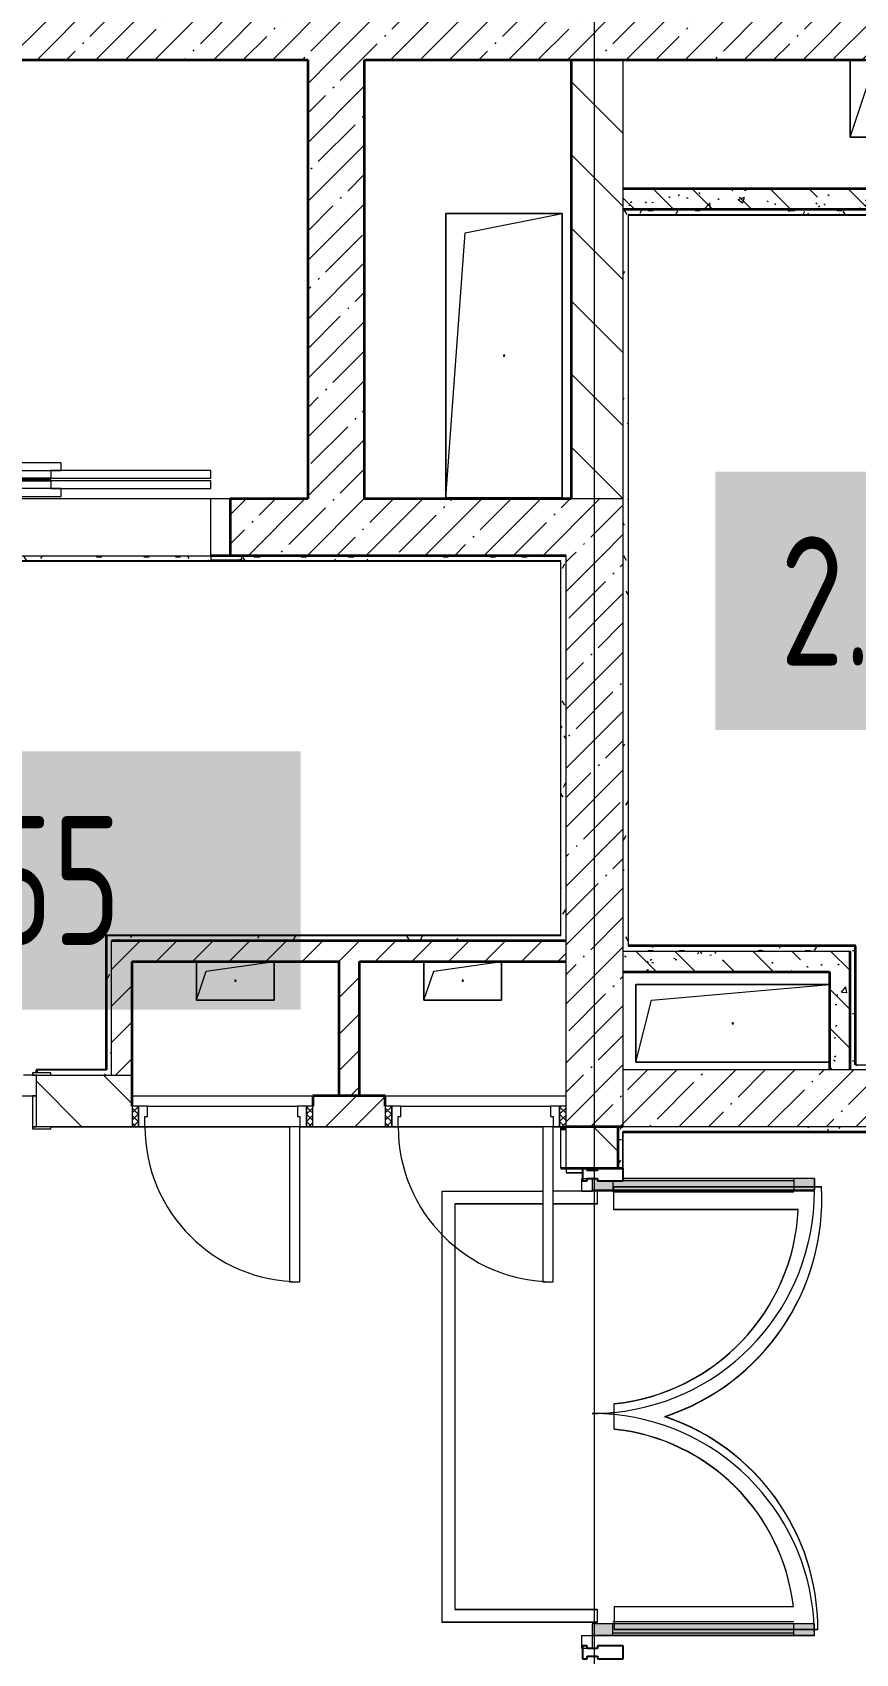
# Model space of a CAD drawing. Header units: millimetres. Extents: x 3914 to 443608, y -156176 to 78197.
# Drawn here: x 271399 to 274585, y -134617 to -128342 of the extents above; entities that cross this region are included whole.
import ezdxf

# ---------------------------------------------------------------- set-up
doc = ezdxf.new("R2010")
doc.units = ezdxf.units.MM
doc.linetypes.add('200_ШТРИХ__ш1_п0_6_', pattern=[160, 100, -60])
doc.linetypes.add('Осевая', pattern=[6350, 1270, -952.5, 3175, -952.5])
doc.layers.add('A-AREA-PATT-2', color=7, linetype='Continuous', lineweight=5, true_color=0xcde0ef, transparency=1)
for name, color, linetype, lineweight in [('A-DETL-GENF', 7, 'Continuous', 9), ('A-DOOR-1', 7, 'Continuous', 5), ('A-DOOR-2', 7, '200_ШТРИХ__ш1_п0_6_', 5), ('A-DOOR-FRAM-2', 7, 'Continuous', 5), ('A-FLOR', 7, 'Continuous', 9), ('A-FLOR-PATT-1', 7, 'Continuous', 5), ('A-GENM', 7, 'Continuous', 9), ('A-GLAZ-CWMG', 7, 'Continuous', 9), ('A-GLAZ-CWMG-1', 7, 'Continuous', 25), ('A-WALL', 7, 'Continuous', 5), ('A-WALL-1', 7, 'Continuous', 35), ('I-WALL', 7, 'Continuous', 5), ('Оси', 7, 'Continuous', 9), ('Оси-2', 7, 'Осевая', 9)]:
    doc.layers.add(name, color=color, linetype=linetype, lineweight=lineweight)
for name, color, linetype, lineweight, true_color in [('A-DOOR-4', 7, 'Continuous', 5, 0xd7dbdf), ('A-DOOR-FRAM-1', 7, 'Continuous', 5, 0xc0c0c0), ('A-WALL-FNSH-1', 9, 'Continuous', 5, 0x808080)]:
    doc.layers.add(name, color=color, linetype=linetype, lineweight=lineweight, true_color=true_color)
doc.styles.add('СПДС', font='ГОСТ тип А.ttf', dxfattribs={"width": 0.9})
pattern_1 = [(45, (174964.42, -145977.62), (-114.04925, 114.04925), []), (45, (175078.47, -145977.62), (-114.04925, 114.04925), [201.612, -40.322, 6.706, -33.617])]
pattern_2 = [(135, (174964.42, -145977.62), (-141.42136, -141.42136), [])]
pattern_3 = [(135, (174964.42, -145977.62), (-150.8683, -150.8683), [213.36, -35.56, 7.112, -35.56]), (135, (174964.42, -145826.85), (-150.8683, -150.8683), []), (50, (174964.42, -145977.62), (255.05767, -22.3145), [26.67, -293.37]), (355, (174964.42, -145977.62), (-49.3404, 267.47914), [21.336, -234.696]), (100.451, (174985.68, -145979.48), (205.71947, 245.16356), [22.666, -249.326]), (46.184, (174964.42, -145906.5), (379.511, -58.86), [40.005, -440.055]), (96.636, (174996.05, -145911.4), (332.3634, 346.3991), [33.999, -373.989]), (351.184, (174964.42, -145906.5), (332.3669, 346.3953), [32.004, -352.044]), (21, (174999.98, -145924.28), (212.26017, -143.17112), [26.67, -293.37]), (326, (174999.98, -145924.28), (86.52236, 257.8632), [21.336, -234.696]), (71.451, (175017.67, -145936.2), (298.78395, 114.6901), [22.666, -249.326]), (37.5, (174964.42, -145977.62), (4.32385, 118.37751), [6.706, -225.146, 6.706, -231.546, -235.585]), (37.5, (174964.42, -145977.62), (4.32385, 118.37751), [-470.103, 6.706, -228.879]), (7.5, (174964.42, -145977.62), (93.54758, 140.2533), [6.706, -129.134, 6.706, -219.812, -89.789]), (7.5, (174964.42, -145977.62), (93.54758, 140.2533), [-362.356, 6.706, -83.083]), (327.5, (174885.12, -145977.62), (189.82734, -8.02019), [6.706, -82.194, 6.706, -270.662, -368.046]), (327.5, (174885.12, -145977.62), (189.82734, -8.02019), [-366.268, 6.706, -361.34]), (317.5, (174849.56, -145977.62), (207.38114, 35.59764), [6.706, -108.864, 6.706, -177.495, -261.366]), (317.5, (174849.56, -145977.62), (207.38114, 35.59764), [-299.771, 6.706, -254.66])]
pattern_4 = [(45, (174964.42, -145977.62), (-70.71068, 70.71068), [])]
pattern_5 = [(0, (174964.42, -145977.62), (243.84, 60.96), [20.117, -162.763, 20.117, -162.763, -975.36]), (0, (174964.42, -145977.62), (243.84, 60.96), [-365.76, 20.117, -345.643, 20.117, -162.763, -426.72]), (0, (174964.42, -145977.62), (243.84, 60.96), [-914.4, 20.117, -101.803, 20.117, -284.683]), (120, (175055.86, -145947.14), (-174.71291, 180.691634), [20.117, -162.763, 20.117, -162.763, -975.36]), (120, (175055.86, -145947.14), (-174.71291, 180.691634), [-365.76, 20.117, -345.643, 20.117, -162.763, -426.72]), (120, (175055.86, -145947.14), (-174.71291, 180.691634), [-914.4, 20.117, -101.803, 20.117, -284.683]), (240, (175086.34, -145825.22), (-69.12709, -241.651634), [20.117, -162.763, 20.117, -162.763, -975.36]), (240, (175086.34, -145825.22), (-69.12709, -241.651634), [-365.76, 20.117, -345.643, 20.117, -162.763, -426.72]), (240, (175086.34, -145825.22), (-69.12709, -241.651634), [-914.4, 20.117, -101.803, 20.117, -284.683])]

# ---------------------------------------------------------------- blocks, each defined once
blk = doc.blocks.new('GM_Отверстие прямоугольное _в плите_ - Отверстие-21604515-Объем проектирования 2 этажа')
at = {"layer": 'A-GENM'}
for p, q in [((-225, -550), (-225, 550)), ((-225, 550), (225, 550)), ((225, 550), (-225, 550)), ((-225, 550), (-225, -550)), ((-150, 475), (225, 550)), ((225, 550), (225, -550)), ((225, -550), (225, 550)), ((-225, -550), (-150, 475)), ((225, -550), (-225, -550)), ((-225, -550), (225, -550))]:
    blk.add_line(p, q, dxfattribs=at)
for start, end in [(360, 180), (180, 360)]:
    blk.add_arc((0, 0), 2.5, start, end, dxfattribs=at)
blk = doc.blocks.new('GM_Отверстие прямоугольное _в плите_ - Отверстие-21606279-Объем проектирования 2 этажа')
at = {"layer": 'A-GENM'}
for p, q in [((-375, -150), (-375, 150)), ((-375, 150), (375, 150)), ((375, 150), (-375, 150)), ((-375, 150), (-375, -150)), ((-315, 90), (375, 150)), ((-375, -150), (-315, 90)), ((375, -150), (-375, -150)), ((-375, -150), (375, -150))]:
    blk.add_line(p, q, dxfattribs=at)
for start, end in [(360, 180), (180, 360)]:
    blk.add_arc((0, 0), 2.5, start, end, dxfattribs=at)
blk = doc.blocks.new('GM_Отверстие прямоугольное _в плите_ - Отверстие-21610241-Объем проектирования 2 этажа')
at = {"layer": 'A-GENM'}
for p, q in [((-250, -150), (-250, 150)), ((-250, 150), (-250, -150)), ((-175, 75), (250, 150)), ((250, 150), (250, -150)), ((250, -150), (250, 150)), ((-250, -150), (-175, 75)), ((250, -150), (-250, -150)), ((-250, -150), (250, -150))]:
    blk.add_line(p, q, dxfattribs=at)
for start, end in [(360, 180), (180, 360)]:
    blk.add_arc((0, 0), 2.5, start, end, dxfattribs=at)
blk = doc.blocks.new('GM_Отверстие прямоугольное _в плите_ - Отверстие-21620300-Объем проектирования 2 этажа')
at = {"layer": 'A-GENM'}
for p, q in [((-150, -75), (-150, 75)), ((-150, 75), (-150, -75)), ((-112.5, 37.5), (150, 75)), ((150, 75), (150, -75)), ((150, -75), (150, 75)), ((-150, -75), (-112.5, 37.5)), ((150, -75), (-150, -75)), ((-150, -75), (150, -75))]:
    blk.add_line(p, q, dxfattribs=at)
for start, end in [(360, 180), (180, 360)]:
    blk.add_arc((0, 0), 2.5, start, end, dxfattribs=at)
blk = doc.blocks.new('Прямоугольный импост - Импост структурный с накладкой - 160мм Темный-32310142-Объем проектирования 2 этажа')
at = {"layer": 'A-GLAZ-CWMG-1'}
for p, q in [((-50, 0), (-50, 17)), ((-50, 17), (0, 17)), ((-40, 0), (-50, 0)), ((-40, -40), (-40, 0)), ((0, 0), (-10, 0)), ((-10, 0), (-10, -40)), ((0, 17), (0, 0)), ((-50, -140), (-50, -40)), ((-50, -40), (-40, -40)), ((-10, -40), (0, -40)), ((0, -40), (0, -140)), ((0, -140), (-50, -140))]:
    blk.add_line(p, q, dxfattribs=at)
blk = doc.blocks.new('Прямоугольный импост - Импост структурный с накладкой - 160мм Темный-32348142-Объем проектирования 2 этажа')
at = {"layer": 'A-GLAZ-CWMG-1'}
for p, q in [((0, 17), (-50, 17)), ((-50, 17), (-50, 0)), ((-50, 0), (-40, 0)), ((-40, 0), (-40, -40)), ((-10, -40), (-10, 0)), ((-10, 0), (0, 0)), ((0, 0), (0, 17)), ((-40, -40), (-50, -40)), ((-50, -40), (-50, -140)), ((0, -40), (-10, -40)), ((0, -140), (0, -40)), ((-50, -140), (0, -140))]:
    blk.add_line(p, q, dxfattribs=at)

msp = doc.modelspace()

# ---------------------------------------------------------------- hatches: boundary and pattern name
at = {"layer": 'A-AREA-PATT-2'}
h = msp.add_hatch(color=256, dxfattribs=at)
h.paths.add_polyline_path([(273684.9, -132787.6), (273685.4, -132787.6), (273684.9, -132787.6)])
h.paths.add_polyline_path([(276154.4, -132597.6), (276154.4, -132594.6), (277529.4, -132596.1), (277529.4, -132597.6), (277579.4, -132596.1), (277579.4, -132594.6), (280513.9, -132593.8), (280513.9, -132577.6), (276064.4, -132577.6), (276064.4, -132594.6), (276104.4, -132594.6), (276104.4, -132597.6), (276139.5, -132597.6)])
h.paths.add_polyline_path([(287519.9, -132597.6), (287519.9, -132594.6), (290563.9, -132594.6), (290563.9, -132577.6), (286014.9, -132577.6), (286014.9, -132594.6), (286054.9, -132594.6), (286054.9, -132597.6), (286104.9, -132597.2), (286104.9, -132594.6), (287469.9, -132596.1), (287469.9, -132597.6), (287497.5, -132597.6)])
at = {"layer": 'A-DOOR-2'}
h = msp.add_hatch(dxfattribs=at)
h.set_pattern_fill('FP_119', color=256, angle=180, style=0, pattern_type=2)
h.set_pattern_definition([(315, (270195.51, -132642.306), (14.14214, 14.14214), []), (45, (270195.51, -132642.306), (-14.14214, 14.14214), [])])
h.paths.add_polyline_path([(271784.4, -132577.6), (271809.4, -132577.6), (271809.4, -132497.6), (271784.4, -132497.6), (271784.4, -132563.8)])
h = msp.add_hatch(dxfattribs=at)
h.set_pattern_fill('FP_119', color=256, angle=180, style=0, pattern_type=2)
h.set_pattern_definition([(315, (271175.51, -132642.306), (14.14214, 14.14214), []), (45, (271175.51, -132642.306), (-14.14214, 14.14214), [])])
h.paths.add_polyline_path([(272789.4, -132577.6), (272789.4, -132497.6), (272764.4, -132497.6), (272764.4, -132577.6)])
at = {"layer": 'A-DOOR-FRAM-2'}
h = msp.add_hatch(dxfattribs=at)
h.set_pattern_fill('FP_120', color=256, angle=180, style=0, pattern_type=2)
h.set_pattern_definition([(225, (272318.306, -132642.306), (14.1421, -14.1421), []), (315, (272318.306, -132642.306), (14.1421, 14.1421), [])])
h.paths.add_polyline_path([(272484.4, -132577.6), (272484.4, -132497.6), (272459.4, -132497.6), (272459.4, -132577.6)])
h = msp.add_hatch(dxfattribs=at)
h.set_pattern_fill('FP_120', color=256, angle=180, style=0, pattern_type=2)
h.set_pattern_definition([(225, (273298.306, -132642.306), (14.1421, -14.1421), []), (315, (273298.306, -132642.306), (14.1421, 14.1421), [])])
h.paths.add_polyline_path([(273464.4, -132577.6), (273464.4, -132497.6), (273439.4, -132497.6), (273439.4, -132577.6)])
at = {"layer": 'A-FLOR-PATT-1'}
h = msp.add_hatch(color=256, dxfattribs=at)
h.paths.add_polyline_path([(273652.2, -134547.6), (274425.4, -134547.6), (274425.4, -134524.8), (273652.2, -134524.8), (273652.2, -134502.6), (273565.4, -134502.6), (273565.4, -134547.6)])
h.paths.add_polyline_path([(273565.4, -132822.6), (273649.2, -132822.6), (273649.2, -132809.8), (274425.4, -132809.8), (274425.4, -132777.6), (273685.4, -132777.6), (273685.4, -132787.6), (273585.4, -132787.6), (273585.4, -132777.6), (273565.4, -132777.6), (273565.4, -132809.8)])
h = msp.add_hatch(color=256, dxfattribs=at)
h.paths.add_polyline_path([(274425.4, -134524.8), (274425.4, -134502.6), (273652.2, -134502.6), (273652.2, -134524.8), (274344.1, -134524.8)])
h.paths.add_polyline_path([(273737.9, -132822.6), (274425.4, -132822.6), (274425.4, -132809.8), (273649.2, -132809.8), (273649.2, -132822.6), (273729.7, -132822.6)])
at = {"layer": 'I-WALL'}
h = msp.add_hatch(dxfattribs=at)
h.set_pattern_fill('FP_1', color=256, style=0, pattern_type=2)
h.set_pattern_definition(pattern_1)
h.paths.add_polyline_path([(270699.9, -128447.6), (275764.4, -128447.6), (275764.4, -128227.6), (269544.4, -128227.6), (269544.4, -128447.6), (270551.5, -128447.6)])
h = msp.add_hatch(dxfattribs=at)
h.set_pattern_fill('FP_1', color=256, style=0, pattern_type=2)
h.set_pattern_definition(pattern_1)
h.paths.add_polyline_path([(272684.4, -130147.6), (272684.4, -128447.6), (272464.4, -128447.6), (272464.4, -130147.6), (272645.6, -130147.6)])
h = msp.add_hatch(dxfattribs=at)
h.set_pattern_fill('FP_23', color=256, style=0, pattern_type=2)
h.set_pattern_definition(pattern_2)
h.paths.add_polyline_path([(273484.4, -130147.6), (273684.4, -130147.6), (273684.4, -128447.6), (273484.4, -128447.6), (273484.4, -129539.2)])
h = msp.add_hatch(dxfattribs=at)
h.set_pattern_fill('FP_41', color=256, style=0, pattern_type=2)
h.set_pattern_definition(pattern_3)
h.paths.add_polyline_path([(275624.4, -129027.6), (275684.4, -129027.6), (275684.4, -128947.6), (273684.4, -128947.6), (273684.4, -129027.6), (275564.4, -129027.6)])
h = msp.add_hatch(dxfattribs=at)
h.set_pattern_fill('FP_191', color=256, style=0, pattern_type=2)
h.set_pattern_definition(pattern_5)
h.paths.add_polyline_path([(273684.4, -129047.6), (275663.4, -129047.6), (275664.4, -129027.6), (273684.4, -129027.6)])
h = msp.add_hatch(dxfattribs=at)
h.set_pattern_fill('FP_191', color=256, style=0, pattern_type=2)
h.set_pattern_definition(pattern_5)
h.paths.add_polyline_path([(273684.4, -131897.6), (273704.4, -131897.6), (273704.4, -131877.6)])
h.paths.add_polyline_path([(273684.4, -131897.6), (273704.4, -131876.6), (273704.4, -129048.6), (273684.4, -129048.6), (273684.4, -131876.6)])
h = msp.add_hatch(dxfattribs=at)
h.set_pattern_fill('FP_1', color=256, style=0, pattern_type=2)
h.set_pattern_definition(pattern_1)
h.paths.add_polyline_path([(273684.4, -130367.6), (273684.4, -130147.6), (272164.4, -130147.6), (272164.4, -130367.6), (273484.4, -130367.6)])
h.paths.add_polyline_path([(270744.4, -130367.6), (270814.4, -130367.6), (270814.4, -130147.6), (269764.4, -130147.6), (269766.7, -130367.6), (270369.8, -130367.6)])
h = msp.add_hatch(dxfattribs=at)
h.set_pattern_fill('FP_191', color=256, style=0, pattern_type=2)
h.set_pattern_definition(pattern_5)
h.paths.add_polyline_path([(269764.4, -130387.6), (273443.4, -130387.6), (273464.4, -130367.6), (269764.4, -130367.6)])
h.paths.add_polyline_path([(273462.6, -130387.6), (273464.4, -130387.6), (273464.4, -130367.6), (273444.4, -130387.6)])
h = msp.add_hatch(dxfattribs=at)
h.set_pattern_fill('FP_191', color=256, style=0, pattern_type=2)
h.set_pattern_definition(pattern_5)
h.paths.add_polyline_path([(273464.4, -131837.6), (273464.4, -130387.6), (273444.4, -130389.4), (273444.4, -131836.6)])
h = msp.add_hatch(dxfattribs=at)
h.set_pattern_fill('FP_1', color=256, style=0, pattern_type=2)
h.set_pattern_definition(pattern_1)
h.paths.add_polyline_path([(273664.4, -132577.6), (273684.4, -132577.6), (273684.4, -130367.6), (273464.4, -130367.6), (273464.4, -132577.6)])
h = msp.add_hatch(dxfattribs=at)
h.set_pattern_fill('FP_191', color=256, style=0, pattern_type=2)
h.set_pattern_definition(pattern_5)
h.paths.add_polyline_path([(271696.4, -132357.6), (271704.4, -132357.6), (271704.4, -131837.6), (271684.4, -131837.6), (271684.4, -132357.6)])
h = msp.add_hatch(dxfattribs=at)
h.set_pattern_fill('FP_191', color=256, style=0, pattern_type=2)
h.set_pattern_definition(pattern_5)
h.paths.add_polyline_path([(272645.6, -131857.6), (273464.4, -131857.6), (273464.4, -131837.6), (271704.4, -131837.6), (271704.4, -131857.6), (272584.4, -131857.6)])
h = msp.add_hatch(dxfattribs=at)
h.set_pattern_fill('FP_22', color=256, style=0, pattern_type=2)
h.set_pattern_definition(pattern_4)
h.paths.add_polyline_path([(271704.4, -132377.6), (271784.4, -132377.6), (271784.4, -131857.6), (271704.4, -131857.6), (271704.4, -132357.6)])
h = msp.add_hatch(dxfattribs=at)
h.set_pattern_fill('FP_22', color=256, style=0, pattern_type=2)
h.set_pattern_definition(pattern_4)
h.paths.add_polyline_path([(273464.4, -131937.6), (273464.4, -131857.6), (271784.4, -131857.6), (271784.4, -131937.6), (272705.1, -131937.6)])
h = msp.add_hatch(dxfattribs=at)
h.set_pattern_fill('FP_41', color=256, style=0, pattern_type=2)
h.set_pattern_definition(pattern_3)
h.paths.add_polyline_path([(273684.4, -131977.6), (274564.4, -131977.6), (274564.4, -131897.6), (273684.4, -131897.6), (273684.4, -131937.6)])
h = msp.add_hatch(dxfattribs=at)
h.set_pattern_fill('FP_191', color=256, style=0, pattern_type=2)
h.set_pattern_definition(pattern_5)
h.paths.add_polyline_path([(274484.4, -131897.6), (274584.4, -131897.6), (274584.4, -131877.6), (273705.4, -131877.6), (273705.4, -131897.6), (274091.1, -131897.6)])
h = msp.add_hatch(dxfattribs=at)
h.set_pattern_fill('FP_191', color=256, style=0, pattern_type=2)
h.set_pattern_definition(pattern_5)
h.paths.add_polyline_path([(274564.4, -132357.6), (274584.4, -132357.6), (274584.4, -131897.6), (274564.4, -131897.6), (274564.4, -132337.6)])
h = msp.add_hatch(dxfattribs=at)
h.set_pattern_fill('FP_22', color=256, style=0, pattern_type=2)
h.set_pattern_definition(pattern_4)
h.paths.add_polyline_path([(272584.4, -132457.6), (272664.4, -132457.6), (272664.4, -131937.6), (272584.4, -131937.6), (272584.4, -132080.9)])
h = msp.add_hatch(dxfattribs=at)
h.set_pattern_fill('FP_41', color=256, style=0, pattern_type=2)
h.set_pattern_definition(pattern_3)
h.paths.add_polyline_path([(274564.4, -132357.6), (274564.4, -131977.6), (274484.4, -131977.6), (274484.4, -132357.6)])
h = msp.add_hatch(dxfattribs=at)
h.set_pattern_fill('FP_191', color=256, style=0, pattern_type=2)
h.set_pattern_definition(pattern_5)
h.paths.add_polyline_path([(274584.4, -132357.6), (275544.4, -132357.6), (275542.6, -132337.6), (274585.4, -132337.6), (274584.7, -132351.9)])
h = msp.add_hatch(dxfattribs=at)
h.set_pattern_fill('FP_23', color=256, style=0, pattern_type=2)
h.set_pattern_definition(pattern_2)
h.paths.add_polyline_path([(269989.4, -132577.6), (270014.4, -132577.6), (270014.4, -132377.6), (269764.4, -132377.6), (269764.4, -132577.6), (269983, -132577.6)])
h.paths.add_polyline_path([(271444.4, -132577.6), (271784.4, -132577.6), (271784.4, -132377.6), (271414.4, -132377.6), (271414.4, -132577.6)])
h = msp.add_hatch(dxfattribs=at)
h.set_pattern_fill('FP_191', color=256, style=0, pattern_type=2)
h.set_pattern_definition(pattern_5)
h.paths.add_polyline_path([(271469.4, -132377.6), (271704.4, -132377.6), (271683.4, -132357.6), (271414.4, -132357.6), (271414.4, -132369.6), (271469.4, -132369.6), (271469.4, -132373.5)])
h.paths.add_polyline_path([(271704.4, -132377.6), (271704.4, -132357.6), (271684.4, -132357.6), (271701.2, -132374.4)])
h.paths.add_polyline_path([(269959.4, -132377.6), (269959.4, -132369.6), (270014.4, -132369.6), (270012.7, -132357.6), (269785.4, -132357.6), (269784.4, -132377.6), (269905.4, -132377.6)])
h = msp.add_hatch(dxfattribs=at)
h.set_pattern_fill('FP_1', color=256, style=0, pattern_type=2)
h.set_pattern_definition(pattern_1)
h.paths.add_polyline_path([(274564.4, -132577.6), (275564.4, -132577.4), (275564.4, -132357.6), (273684.4, -132357.6), (273684.4, -132577.6), (274091.1, -132577.6)])
h = msp.add_hatch(dxfattribs=at)
h.set_pattern_fill('FP_79', color=256, style=0, pattern_type=2)
h.set_pattern_definition([(45, (174964.42, -145977.62), (-171.0739, 171.0739), []), (45, (175078.47, -145977.62), (-171.0739, 171.0739), [])])
h.paths.add_polyline_path([(272664.4, -132577.6), (272764.4, -132577.6), (272764.4, -132457.6), (272484.4, -132457.6), (272484.4, -132577.6), (272645.6, -132577.6)])
h = msp.add_hatch(dxfattribs=at)
h.set_pattern_fill('FP_23', color=256, style=0, pattern_type=2)
h.set_pattern_definition(pattern_2)
h.paths.add_polyline_path([(273664.4, -132737.6), (273664.4, -132577.6), (273464.4, -132577.6), (273464.4, -132737.6), (273643.6, -132737.6)])
h = msp.add_hatch(dxfattribs=at)
h.set_pattern_fill('FP_191', color=256, style=0, pattern_type=2)
h.set_pattern_definition(pattern_5)
h.paths.add_polyline_path([(273677.1, -132737.6), (273684.4, -132737.6), (273684.4, -132577.6), (273664.4, -132577.6), (273664.4, -132737.6)])
h = msp.add_hatch(dxfattribs=at)
h.set_pattern_fill('FP_191', color=256, style=0, pattern_type=2)
h.set_pattern_definition(pattern_5)
h.paths.add_polyline_path([(275536.6, -132597.6), (276064.4, -132597.6), (276064.4, -132577.6), (273684.4, -132577.6), (273684.7, -132597.6), (274584.4, -132597.6)])

# ---------------------------------------------------------------- linework, layer by layer
at = {"layer": 'A-DETL-GENF'}
for p, q in [((273645.4, -132787.6), (273645.4, -132822.6)), ((274425.4, -132777.6), (273685.4, -132777.6)), ((274425.4, -132777.6), (273685.4, -132777.6)), ((274345.4, -132787.6), (273685.4, -132787.6)), ((274345.4, -132777.6), (274345.4, -132809.8)), ((274425.4, -132777.6), (274425.4, -132809.8)), ((274425.4, -132809.8), (274425.4, -132777.6)), ((273525.4, -132827.6), (273565.4, -132827.6)), ((273525.4, -132827.6), (273565.4, -132827.6)), ((273649.2, -132822.6), (273565.4, -132822.6)), ((273565.4, -132822.6), (273649.2, -132822.6)), ((273649.2, -132831.6), (273645.4, -132831.6)), ((274425.4, -132822.6), (273649.2, -132822.6)), ((273649.2, -132822.6), (274425.4, -132822.6)), ((274345.4, -132831.6), (273649.2, -132831.6)), ((274345.4, -132809.8), (274345.4, -132822.6)), ((274425.4, -132809.8), (274425.4, -132822.6)), ((274425.4, -132822.6), (274425.4, -132809.8)), ((273565.4, -134502.6), (273565.4, -134547.6)), ((273652.2, -134502.6), (273565.4, -134502.6)), ((273565.4, -134502.6), (273565.4, -134547.6)), ((273652.2, -134502.6), (273565.4, -134502.6)), ((274425.4, -134547.6), (273565.4, -134547.6)), ((273565.4, -134547.6), (274425.4, -134547.6)), ((273652.2, -134493.6), (273645.4, -134493.6)), ((273645.4, -134547.6), (273645.4, -134502.6)), ((274345.4, -134537.6), (273645.4, -134537.6)), ((274345.4, -134493.6), (273652.2, -134493.6)), ((274425.4, -134502.6), (273652.2, -134502.6)), ((274425.4, -134502.6), (273652.2, -134502.6)), ((274345.4, -134524.8), (274345.4, -134502.6)), ((274345.4, -134547.6), (274345.4, -134524.8)), ((274425.4, -134524.8), (274425.4, -134502.6)), ((274425.4, -134524.8), (274425.4, -134502.6)), ((274425.4, -134547.6), (274425.4, -134524.8)), ((274425.4, -134547.6), (274425.4, -134524.8))]:
    msp.add_line(p, q, dxfattribs=at)
at = {"layer": 'A-DOOR-1'}
for p, q in [((271509.4, -130007.6), (270889.4, -130007.6)), ((271509.4, -130037.6), (271509.4, -130007.6)), ((270889.4, -130037.6), (271509.4, -130037.6)), ((272089.4, -130037.6), (271469.4, -130037.6)), ((271469.4, -130037.6), (271469.4, -130067.6)), ((271469.4, -130067.6), (272089.4, -130067.6)), ((272089.4, -130077.6), (271469.4, -130077.6)), ((271469.4, -130077.6), (271469.4, -130107.6)), ((272089.4, -130067.6), (272089.4, -130037.6)), ((272089.4, -130107.6), (272089.4, -130077.6)), ((271509.4, -130107.6), (270889.4, -130107.6)), ((270889.4, -130137.6), (271509.4, -130137.6)), ((272089.4, -130147.6), (270889.4, -130147.6)), ((271469.4, -130107.6), (272089.4, -130107.6)), ((271509.4, -130137.6), (271509.4, -130107.6)), ((272089.4, -130367.6), (272089.4, -130147.6)), ((272164.4, -130147.6), (272089.4, -130147.6)), ((272164.4, -130367.6), (272164.4, -130147.6)), ((270889.4, -130367.6), (272089.4, -130367.6)), ((272089.4, -130367.6), (272164.4, -130367.6)), ((272209.4, -130367.6), (272089.4, -130367.6)), ((272089.4, -130367.6), (272089.4, -130382.6)), ((272089.4, -130382.6), (272209.4, -130382.6)), ((272209.4, -130382.6), (272209.4, -130367.6)), ((272434.4, -132577.6), (272394.4, -132577.6)), ((272394.4, -132577.6), (272394.4, -133177.6)), ((272434.4, -133177.6), (272434.4, -132577.6)), ((273414.4, -132577.6), (273374.4, -132577.6)), ((273374.4, -132577.6), (273374.4, -133177.6)), ((273414.4, -133177.6), (273414.4, -132577.6)), ((273525.4, -132777.6), (273565.4, -132777.6)), ((273525.4, -132827.6), (273525.4, -132777.6)), ((273565.4, -132777.6), (273565.4, -132827.6)), ((273565.4, -132827.6), (273525.4, -132827.6)), ((273649.2, -132827.6), (273584.4, -132827.6)), ((272394.4, -133177.6), (272434.4, -133177.6)), ((273374.4, -133177.6), (273414.4, -133177.6)), ((273525.4, -134547.6), (273565.4, -134547.6)), ((273525.4, -134597.6), (273525.4, -134547.6)), ((274425.4, -134547.6), (273565.4, -134547.6)), ((273565.4, -134547.6), (273565.4, -134597.6)), ((273565.4, -134597.6), (273525.4, -134597.6))]:
    msp.add_line(p, q, dxfattribs=at)
for centre, radius, start, end in [((272434.4, -132577.6), 600, 180, 270), ((273414.4, -132577.6), 600, 180, 270), ((273565.4, -132827.6), 860, 270, 275.72055), ((273565.4, -134547.6), 860, 84.27945, 90), ((273565.4, -134547.6), 860, 0, 1.53179)]:
    msp.add_arc(centre, radius, start, end, dxfattribs=at)
at = {"layer": 'A-DOOR-4'}
for p, q in [((273584.4, -132827.6), (273565.4, -132827.6)), ((274425.4, -132827.6), (273649.2, -132827.6))]:
    msp.add_line(p, q, dxfattribs=at)
for centre, start, end in [((273565.4, -132827.6), 275.72055, 0), ((273565.4, -134547.6), 1.53179, 84.27945)]:
    msp.add_arc(centre, 860, start, end, dxfattribs=at)
at = {"layer": 'A-DOOR-FRAM-1'}
for p, q in [((270286.4, -130070.6), (271469.4, -130070.6)), ((271469.4, -130074.6), (270286.4, -130074.6)), ((271469.4, -130067.6), (270289.4, -130067.6)), ((270289.4, -130077.6), (271469.4, -130077.6)), ((271469.4, -130070.6), (271469.4, -130067.6)), ((271469.4, -130077.6), (271469.4, -130074.6)), ((271414.4, -132377.6), (271364.4, -132377.6)), ((271469.4, -132369.6), (271399.4, -132369.6)), ((271399.4, -132369.6), (271399.4, -132377.6)), ((271399.4, -132377.6), (271469.4, -132377.6)), ((271414.4, -132457.6), (271414.4, -132377.6)), ((271469.4, -132377.6), (271469.4, -132369.6)), ((271354.4, -132457.6), (271414.4, -132457.6)), ((271414.4, -132457.6), (271399.4, -132457.6)), ((271399.4, -132457.6), (271399.4, -132577.6)), ((271414.4, -132577.6), (271414.4, -132457.6)), ((271809.4, -132497.6), (271784.4, -132497.6)), ((271784.4, -132497.6), (271784.4, -132577.6)), ((271844.4, -132497.6), (271809.4, -132497.6)), ((271809.4, -132497.6), (271809.4, -132577.6)), ((271809.4, -132577.6), (271809.4, -132497.6)), ((271834.4, -132577.6), (271834.4, -132537.6)), ((271834.4, -132537.6), (271844.4, -132537.6)), ((271844.4, -132537.6), (271844.4, -132497.6)), ((271844.4, -132497.6), (272424.4, -132497.6)), ((272459.4, -132497.6), (272424.4, -132497.6)), ((272424.4, -132497.6), (272424.4, -132537.6)), ((272424.4, -132537.6), (272434.4, -132537.6)), ((272434.4, -132537.6), (272434.4, -132577.6)), ((272459.4, -132577.6), (272459.4, -132497.6)), ((272459.4, -132497.6), (272459.4, -132577.6)), ((272484.4, -132497.6), (272459.4, -132497.6)), ((272484.4, -132577.6), (272484.4, -132497.6)), ((272789.4, -132497.6), (272764.4, -132497.6)), ((272764.4, -132497.6), (272764.4, -132577.6)), ((272824.4, -132497.6), (272789.4, -132497.6)), ((272789.4, -132497.6), (272789.4, -132577.6)), ((272789.4, -132577.6), (272789.4, -132497.6)), ((272814.4, -132577.6), (272814.4, -132537.6)), ((272814.4, -132537.6), (272824.4, -132537.6)), ((272824.4, -132537.6), (272824.4, -132497.6)), ((272824.4, -132497.6), (273404.4, -132497.6)), ((273439.4, -132497.6), (273404.4, -132497.6)), ((273404.4, -132497.6), (273404.4, -132537.6)), ((273404.4, -132537.6), (273414.4, -132537.6)), ((273414.4, -132537.6), (273414.4, -132577.6)), ((273439.4, -132577.6), (273439.4, -132497.6)), ((273439.4, -132497.6), (273439.4, -132577.6)), ((273464.4, -132497.6), (273439.4, -132497.6)), ((273464.4, -132577.6), (273464.4, -132497.6)), ((271399.4, -132577.6), (271414.4, -132577.6)), ((271469.4, -132577.6), (271399.4, -132577.6)), ((271399.4, -132577.6), (271399.4, -132585.6)), ((271399.4, -132585.6), (271469.4, -132585.6)), ((271469.4, -132585.6), (271469.4, -132577.6)), ((271784.4, -132577.6), (271809.4, -132577.6)), ((271809.4, -132577.6), (271834.4, -132577.6)), ((272394.4, -132577.6), (271834.4, -132577.6)), ((272434.4, -132577.6), (272459.4, -132577.6)), ((272459.4, -132577.6), (272484.4, -132577.6)), ((272764.4, -132577.6), (272789.4, -132577.6)), ((272789.4, -132577.6), (272814.4, -132577.6)), ((273374.4, -132577.6), (272814.4, -132577.6)), ((273414.4, -132577.6), (273439.4, -132577.6)), ((273439.4, -132577.6), (273464.4, -132577.6))]:
    msp.add_line(p, q, dxfattribs=at)
at = {"layer": 'A-FLOR'}
for p, q in [((271469.4, -132576.7), (272394.4, -132576.7)), ((271469.4, -132577.6), (272394.4, -132577.6)), ((272444.4, -132576.7), (273374.4, -132576.7)), ((272444.4, -132577.6), (273374.4, -132577.6)), ((273424.4, -132576.7), (273464.4, -132576.7)), ((273424.4, -132577.6), (273464.4, -132577.6)), ((273464.4, -132736.7), (273464.4, -132755.4)), ((273464.4, -132737.6), (273464.4, -132756.4)), ((273464.4, -132755.4), (273528.4, -132755.4)), ((273464.4, -132756.4), (273528.4, -132756.4)), ((272984.4, -132826.7), (273374.4, -132826.7)), ((272984.4, -134495.4), (272984.4, -132826.7)), ((272984.4, -132827.6), (273374.4, -132827.6)), ((272984.4, -134496.4), (272984.4, -132827.6)), ((273584.4, -132826.7), (273414.4, -132826.7)), ((273584.4, -132827.6), (273414.4, -132827.6)), ((273584.4, -132826.7), (273584.4, -132876.7)), ((273584.4, -132827.6), (273584.4, -132877.6)), ((273649.2, -132898.6), (273649.2, -132808.8)), ((273649.2, -132808.8), (274452.8, -132808.8)), ((273649.2, -132899.6), (273649.2, -132809.8)), ((273649.2, -132809.8), (274452.8, -132809.8)), ((273374.4, -132876.7), (273034.4, -132876.7)), ((273034.4, -132876.7), (273034.4, -134445.4)), ((273374.4, -132877.6), (273034.4, -132877.6)), ((273034.4, -132877.6), (273034.4, -134446.4)), ((273584.4, -132876.7), (273414.4, -132876.7)), ((273584.4, -132877.6), (273414.4, -132877.6)), ((274363.3, -132898.6), (273649.2, -132898.6)), ((274363.3, -132899.6), (273649.2, -132899.6)), ((273650.7, -133748.1), (273650.7, -133649.6)), ((273650.7, -133749), (273650.7, -133650.6)), ((273034.4, -134445.4), (273584.4, -134445.4)), ((273034.4, -134446.4), (273584.4, -134446.4)), ((273584.4, -134445.4), (273584.4, -134495.4)), ((273584.4, -134446.4), (273584.4, -134496.4)), ((273652.2, -134523.8), (273652.2, -134434.5)), ((273652.2, -134434.5), (274344.1, -134434.5)), ((273652.2, -134524.8), (273652.2, -134435.4)), ((273652.2, -134435.4), (274344.1, -134435.4)), ((273584.4, -134495.4), (272984.4, -134495.4)), ((273584.4, -134496.4), (272984.4, -134496.4)), ((274439.2, -134523.8), (273652.2, -134523.8)), ((274439.2, -134524.8), (273652.2, -134524.8))]:
    msp.add_line(p, q, dxfattribs=at)
for centre, radius, start, end in [((273569.2, -132858.8), 885, 288.26618, 3.23877), ((273569.2, -132858.8), 885, 288.26618, 3.23877), ((273569.2, -132859.8), 885, 288.26618, 3.23877), ((273569.2, -132859.8), 885, 288.26618, 3.23877), ((273569.2, -132858.8), 795, 275.8832, 357.13064), ((273569.2, -132858.8), 795, 275.8832, 357.13064), ((273569.2, -132859.8), 795, 275.8832, 357.13064), ((273569.2, -132859.8), 795, 275.8832, 357.13064), ((273569.2, -134523.8), 870, 0, 71.40745), ((273569.2, -134523.8), 870, 0, 71.40745), ((273569.2, -134524.8), 870, 0, 71.40745), ((273569.2, -134524.8), 870, 0, 71.40745), ((273569.2, -134523.8), 780, 6.57701, 84.00325), ((273569.2, -134523.8), 780, 6.57701, 84.00325), ((273569.2, -134524.8), 780, 6.57701, 84.00325), ((273569.2, -134524.8), 780, 6.57701, 84.00325)]:
    msp.add_arc(centre, radius, start, end, dxfattribs=at)
at = {"layer": 'A-WALL'}
for p, q in [((273684.4, -128447.6), (273684.4, -132577.6)), ((275664.4, -129047.6), (273704.4, -129047.6)), ((273704.4, -129047.6), (273704.4, -131877.6)), ((273684.4, -130147.6), (273484.4, -130147.6)), ((273444.4, -130387.6), (269784.4, -130387.6)), ((273444.4, -131837.6), (273444.4, -130387.6)), ((273464.4, -132497.6), (273464.4, -130367.6)), ((271704.4, -131837.6), (273444.4, -131837.6)), ((271704.4, -132377.6), (271704.4, -131857.6)), ((273684.4, -131897.6), (274564.4, -131897.6)), ((274584.4, -132337.6), (275411.9, -132337.6)), ((271469.4, -132377.6), (271784.4, -132377.6)), ((275564.4, -132357.6), (273684.4, -132357.6)), ((271469.4, -132577.6), (271784.4, -132577.6)), ((273464.4, -132737.6), (273464.4, -132577.6)), ((275564.4, -132577.6), (273664.4, -132577.6)), ((273684.4, -132737.6), (273684.4, -132597.6))]:
    msp.add_line(p, q, dxfattribs=at)
at = {"layer": 'A-WALL-1'}
for p, q in [((269764.4, -128447.6), (272464.4, -128447.6)), ((272464.4, -128447.6), (272464.4, -130147.6)), ((272684.4, -128447.6), (275684.4, -128447.6)), ((272684.4, -130147.6), (272684.4, -128447.6)), ((273484.4, -128447.6), (273484.4, -130147.6)), ((275684.4, -128947.6), (273684.4, -128947.6)), ((275684.4, -129027.6), (273684.4, -129027.6)), ((272464.4, -130147.6), (272164.4, -130147.6)), ((272164.4, -130147.6), (272164.4, -130367.6)), ((273484.4, -130147.6), (272684.4, -130147.6)), ((273464.4, -130367.6), (272089.4, -130367.6)), ((271684.4, -131837.6), (271684.4, -132357.6)), ((273464.4, -131857.6), (271704.4, -131857.6)), ((274584.4, -131877.6), (273704.4, -131877.6)), ((274564.4, -132357.6), (274564.4, -131897.6)), ((274584.4, -132337.6), (274584.4, -131877.6)), ((271784.4, -132497.6), (271784.4, -131937.6)), ((271784.4, -131937.6), (272584.4, -131937.6)), ((272584.4, -131937.6), (272584.4, -132457.6)), ((272664.4, -131937.6), (273464.4, -131937.6)), ((272664.4, -132457.6), (272664.4, -131937.6)), ((273684.4, -131977.6), (274484.4, -131977.6)), ((274484.4, -131977.6), (274484.4, -132357.6)), ((271414.4, -132357.6), (271414.4, -132369.6)), ((271684.4, -132357.6), (271683.4, -132357.6)), ((272764.4, -132457.6), (272484.4, -132457.6)), ((272484.4, -132457.6), (272484.4, -132497.6)), ((272764.4, -132497.6), (272764.4, -132457.6)), ((273464.4, -132587.6), (273444.4, -132587.6)), ((273684.4, -132577.6), (273464.4, -132577.6)), ((273664.4, -132577.6), (273664.4, -132737.6)), ((273684.4, -132577.6), (273684.4, -132577.6)), ((273684.4, -132597.6), (276064.4, -132597.6)), ((273444.4, -132737.6), (273684.4, -132737.6))]:
    msp.add_line(p, q, dxfattribs=at)
at = {"layer": 'A-WALL-FNSH-1'}
for p, q in [((273705.4, -129048.6), (275663.4, -129048.6)), ((273705.4, -131877.6), (273705.4, -129048.6)), ((269785.4, -130388.6), (273443.4, -130388.6)), ((273443.4, -130388.6), (273443.4, -131836.6)), ((271683.4, -131836.6), (271683.4, -132356.6)), ((273443.4, -131836.6), (271683.4, -131836.6)), ((271684.4, -131837.6), (271704.4, -131837.6)), ((274585.4, -131876.6), (273704.4, -131876.6)), ((271683.4, -132356.6), (271414.4, -132356.6)), ((271414.4, -132356.6), (271414.4, -132357.6)), ((271414.4, -132357.6), (271683.4, -132357.6)), ((271469.4, -132578.6), (271784.4, -132578.6)), ((271784.4, -132578.6), (271784.4, -132577.6)), ((272764.4, -132577.6), (272484.4, -132577.6)), ((272484.4, -132577.6), (272484.4, -132578.6)), ((272484.4, -132578.6), (272764.4, -132578.6)), ((272764.4, -132578.6), (272764.4, -132577.6)), ((273443.4, -132577.6), (273443.4, -132737.6)), ((273444.4, -132578.6), (273454.4, -132578.6)), ((273444.4, -132737.6), (273444.4, -132578.6)), ((273454.4, -132578.6), (273454.4, -132577.6)), ((273685.4, -132737.6), (273685.4, -132598.6)), ((273685.4, -132598.6), (276064.4, -132598.6)), ((273443.4, -132737.6), (273444.4, -132737.6)), ((273684.4, -132737.6), (273685.4, -132737.6))]:
    msp.add_line(p, q, dxfattribs=at)
at = {"layer": 'I-WALL'}
for p, q in [((271784.4, -132457.6), (272484.4, -132457.6)), ((272764.4, -132457.6), (273464.4, -132457.6)), ((272394.4, -132578.6), (271784.4, -132578.6)), ((272484.4, -132578.6), (272434.4, -132578.6)), ((273374.4, -132578.6), (272764.4, -132578.6)), ((273443.4, -132578.6), (273414.4, -132578.6))]:
    msp.add_line(p, q, dxfattribs=at)
at = {"layer": 'Оси'}
msp.add_lwpolyline([(273574.4, -147883.9), (273574.4, -142883.9), (273574.4, -129062.5), (273574.4, -124062.5)], dxfattribs=at)
at = {"layer": 'Оси-2'}
msp.add_line((273574.4, -142882.9), (273574.4, -129061.6), dxfattribs=at)

# ---------------------------------------------------------------- block references
at = {"layer": 'A-GENM'}
for name, p in [('GM_Отверстие прямоугольное _в плите_ - Отверстие-21610241-Объем проектирования 2 этажа', (274814.4, -128597.6)), ('GM_Отверстие прямоугольное _в плите_ - Отверстие-21604515-Объем проектирования 2 этажа', (273224.4, -129592.6)), ('GM_Отверстие прямоугольное _в плите_ - Отверстие-21620300-Объем проектирования 2 этажа', (272184.4, -132012.6)), ('GM_Отверстие прямоугольное _в плите_ - Отверстие-21620300-Объем проектирования 2 этажа', (273064.4, -132012.6)), ('GM_Отверстие прямоугольное _в плите_ - Отверстие-21606279-Объем проектирования 2 этажа', (274109.4, -132177.6))]:
    msp.add_blockref(name, p, dxfattribs=at)
at = {"layer": 'A-GLAZ-CWMG', "rotation": 89.99999999999993}
msp.add_blockref('Прямоугольный импост - Импост структурный с накладкой - 160мм Темный-32348142-Объем проектирования 2 этажа', (273545.4, -132737.6), dxfattribs=at)
at = {"layer": 'A-GLAZ-CWMG', "extrusion": (0, 0, -1), "rotation": 270.0000000000001}
msp.add_blockref('Прямоугольный импост - Импост структурный с накладкой - 160мм Темный-32310142-Объем проектирования 2 этажа', (-273545.4, -134637.6), dxfattribs=at)

# ---------------------------------------------------------------- texts
at = {"char_height": 500, "width": 1327.594, "attachment_point": 1, "style": 'СПДС', "bg_fill": 1, "box_fill_scale": 1.5, "bg_fill_color": 7, "bg_fill_true_color": 16777215, "bg_fill_transparency": 0}
for s, insert in [('2.50', (274292.7, -130292.4)), ('2.55', (270859.5, -131374.6))]:
    msp.add_mtext(s, dxfattribs=dict(at, insert=insert))

doc.saveas('drawing.dxf')
